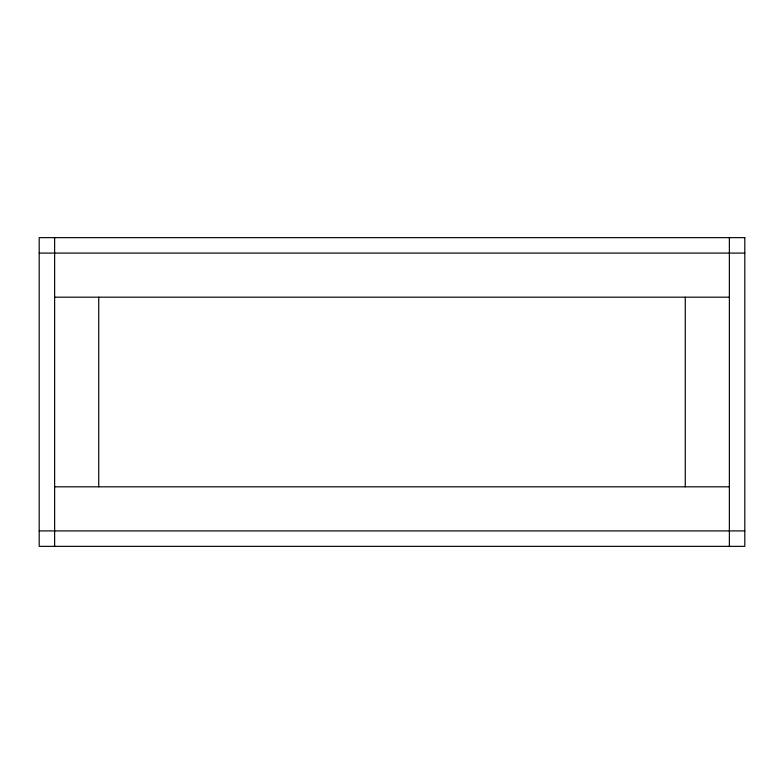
<?xml version="1.0" encoding="UTF-8"?>
<svg xmlns="http://www.w3.org/2000/svg" width="784" height="784" viewBox="0 0 784 784"><rect width="100%" height="100%" fill="white"/><g stroke="black" fill="none" stroke-linecap="round" stroke-linejoin="round"><path stroke-width="1.18" d="M39.2 253.085L744.8 253.085M54.635 297.185L729.365 297.185M54.635 486.815L729.365 486.815M39.2 530.915L744.8 530.915M729.365 237.65L729.365 546.35M685.265 297.185L685.265 486.815M98.735 297.185L98.735 486.815M54.635 237.65L54.635 546.35M744.8 237.65L39.2 237.65L39.2 546.35L744.8 546.35L744.8 237.65"/></g></svg>
